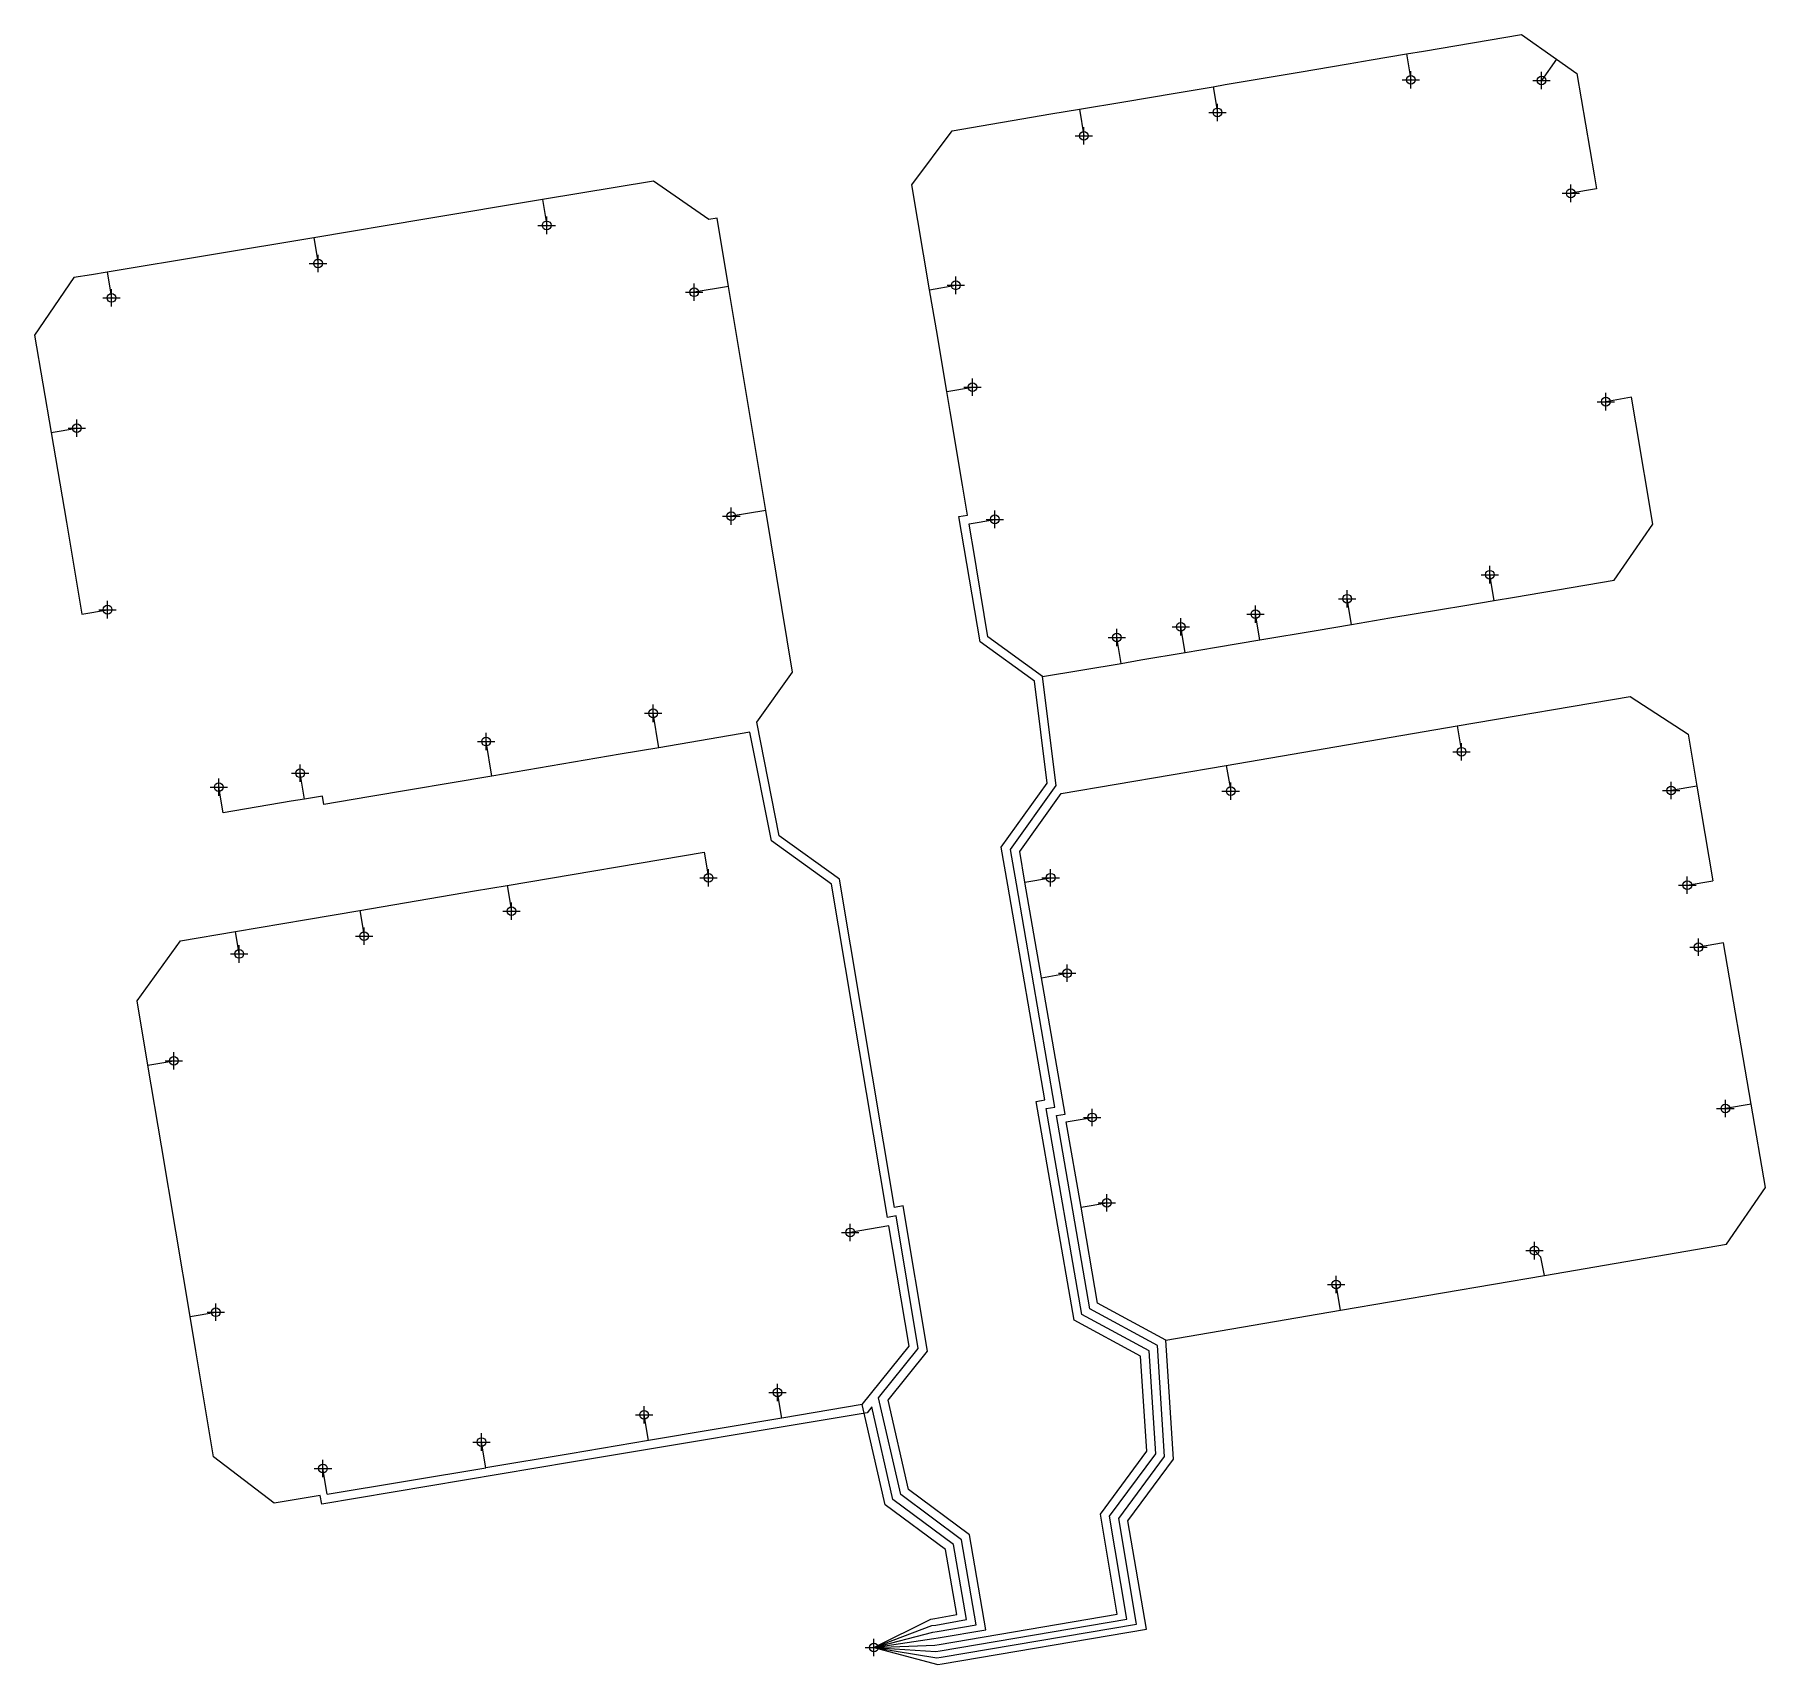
# Model space of a CAD drawing. Header units: millimetres. Extents: x 37 to 236, y 10 to 197.
import ezdxf

# ---------------------------------------------------------------- set-up
doc = ezdxf.new("R2010")
doc.units = ezdxf.units.MM
doc.header["$PDMODE"] = 34
for name, color, linetype in [('Cargas3f', 5, 'Continuous'), ('CT', 20, 'Continuous'), ('UFD TRAMOS BT SUBTERRANEOS', 3, 'Continuous')]:
    doc.layers.add(name, color=color, linetype=linetype)

msp = doc.modelspace()

# ---------------------------------------------------------------- linework, layer by layer
at = {"layer": 'Cargas3f'}
for p in [(195.34, 192.09), (210.37, 192), (173.11, 188.34), (157.76, 185.65), (213.72, 179.04), (96.03, 175.36), (69.75, 170.97), (143.04, 168.47), (46.01, 167.02), (112.99, 167.67), (144.97, 156.77), (217.75, 155.1), (42.04, 152.06), (117.25, 141.94), (147.53, 141.58), (204.42, 135.22), (188.03, 132.46), (45.57, 131.2), (177.48, 130.68), (168.9, 129.23), (161.55, 128), (108.27, 119.29), (89.06, 116.04), (201.18, 114.88), (67.71, 112.4), (58.34, 110.81), (225.26, 110.42), (174.64, 110.35), (114.64, 100.38), (153.95, 100.4), (227.12, 99.54), (91.99, 96.55), (75.04, 93.68), (60.7, 91.64), (228.4, 92.41), (155.85, 89.42), (53.17, 79.36), (158.71, 72.86), (231.49, 73.89), (160.4, 63.04), (130.92, 59.65), (209.57, 57.55), (186.76, 53.66), (58.01, 50.47), (122.56, 41.26), (107.22, 38.69), (88.54, 35.56), (70.32, 32.51)]:
    msp.add_point(p, dxfattribs=at)
at = {"layer": 'CT'}
msp.add_point((133.64, 11.96), dxfattribs=at)
at = {"layer": 'UFD TRAMOS BT SUBTERRANEOS', "color": 80, "linetype": 'Continuous', "lineweight": 13, "true_color": 0x55ff00}
for p, q in [((196.81, 195.38), (208.07, 197.28)), ((208.07, 197.28), (212.09, 194.45)), ((190.8, 194.37), (194.84, 195.05)), ((194.84, 195.05), (196.81, 195.38)), ((194.84, 195.05), (195.34, 192.09)), ((176.75, 192), (182.5, 192.97)), ((182.5, 192.97), (188.15, 193.92)), ((188.15, 193.92), (190.8, 194.37)), ((212.09, 194.45), (210.37, 192)), ((212.09, 194.45), (214.44, 192.8)), ((168.27, 190.56), (172.61, 191.29)), ((172.61, 191.29), (173.99, 191.53)), ((172.61, 191.29), (173.11, 188.34)), ((173.99, 191.53), (176.75, 192)), ((214.44, 192.8), (216.4, 181.17)), ((157.26, 188.71), (162.37, 189.57)), ((162.37, 189.57), (168.27, 190.56)), ((142.63, 186.23), (153.98, 188.16)), ((153.98, 188.16), (157.26, 188.71)), ((157.26, 188.71), (157.76, 185.65)), ((138.01, 180.03), (142.63, 186.23)), ((216.4, 181.17), (216.68, 179.54)), ((108.31, 180.44), (95.54, 178.32)), ((114.65, 176.02), (108.31, 180.44)), ((140.04, 167.97), (138.01, 180.03)), ((216.68, 179.54), (213.72, 179.04)), ((95.54, 178.32), (82.02, 176.06)), ((95.54, 178.32), (96.03, 175.36)), ((82.02, 176.06), (69.26, 173.93)), ((115.64, 176.18), (114.65, 176.02)), ((116.94, 168.33), (115.64, 176.18)), ((69.26, 173.93), (57.5, 171.98)), ((69.26, 173.93), (69.75, 170.97)), ((57.5, 171.98), (45.52, 169.98)), ((41.7, 169.35), (37.18, 162.76)), ((43.71, 169.68), (41.7, 169.35)), ((45.52, 169.98), (43.71, 169.68)), ((45.52, 169.98), (46.01, 167.02)), ((116.94, 168.33), (112.99, 167.67)), ((121.2, 142.59), (116.94, 168.33)), ((140.04, 167.97), (143.04, 168.47)), ((140.93, 162.71), (140.04, 167.97)), ((37.18, 162.76), (39.08, 151.56)), ((141.4, 159.92), (140.93, 162.71)), ((142.01, 156.27), (141.4, 159.92)), ((142.01, 156.27), (144.97, 156.77)), ((142.4, 153.96), (142.01, 156.27)), ((220.71, 155.6), (217.75, 155.1)), ((221.2, 152.66), (220.71, 155.6)), ((143.82, 145.52), (142.4, 153.96)), ((39.08, 151.56), (42.04, 152.06)), ((39.08, 151.56), (40.83, 141.25)), ((223.16, 141.01), (221.2, 152.66)), ((144.4, 142.07), (143.82, 145.52)), ((40.83, 141.25), (42.62, 130.7)), ((121.2, 142.59), (117.25, 141.94)), ((124.27, 124.03), (121.2, 142.59)), ((143.41, 141.9), (144.4, 142.07)), ((145.83, 127.51), (143.41, 141.9)), ((144.57, 141.08), (147.53, 141.58)), ((144.81, 139.66), (144.57, 141.08)), ((144.99, 138.56), (144.81, 139.66)), ((218.73, 134.6), (223.16, 141.01)), ((146.74, 128.08), (144.99, 138.56)), ((204.91, 132.26), (204.42, 135.22)), ((207.25, 132.65), (218.73, 134.6)), ((188.52, 129.5), (188.03, 132.46)), ((198.74, 131.23), (201.54, 131.69)), ((201.54, 131.69), (204.91, 132.26)), ((204.91, 132.26), (207.25, 132.65)), ((42.62, 130.7), (45.57, 131.2)), ((177.98, 127.72), (177.48, 130.68)), ((184.45, 128.82), (188.52, 129.5)), ((188.52, 129.5), (192.94, 130.25)), ((192.94, 130.25), (198.74, 131.23)), ((152.08, 122.97), (145.83, 127.51)), ((153.02, 123.51), (146.74, 128.08)), ((162.05, 125.03), (161.55, 128)), ((169.4, 126.27), (168.9, 129.23)), ((173, 126.89), (177.98, 127.72)), ((177.98, 127.72), (184.45, 128.82)), ((162.05, 125.03), (164.33, 125.42)), ((164.33, 125.42), (169.4, 126.27)), ((169.4, 126.27), (173, 126.89)), ((120.18, 118.27), (124.27, 124.03)), ((153.02, 123.51), (162.05, 125.03)), ((154.58, 110.99), (153.02, 123.51)), ((153.53, 111.26), (152.08, 122.97)), ((200.67, 117.84), (220.55, 121.23)), ((220.55, 121.23), (227.2, 116.89)), ((108.91, 115.34), (108.27, 119.29)), ((122.75, 105.23), (120.18, 118.27)), ((174.13, 113.31), (200.67, 117.84)), ((200.67, 117.84), (201.18, 114.88)), ((89.74, 112.06), (89.06, 116.04)), ((119.39, 117.12), (108.91, 115.34)), ((121.85, 104.65), (119.39, 117.12)), ((227.2, 116.89), (228.22, 110.93)), ((104.47, 114.59), (89.74, 112.06)), ((108.91, 115.34), (104.47, 114.59)), ((68.21, 109.44), (67.71, 112.4)), ((89.74, 112.06), (75.58, 109.68)), ((155.15, 110.08), (174.13, 113.31)), ((174.13, 113.31), (174.64, 110.35)), ((58.84, 107.85), (58.34, 110.81)), ((68.21, 109.44), (66.66, 109.18)), ((70.25, 109.79), (68.21, 109.44)), ((70.42, 108.8), (70.25, 109.79)), ((75.58, 109.68), (70.42, 108.8)), ((148.27, 103.91), (153.53, 111.26)), ((149.33, 103.66), (154.58, 110.99)), ((150.39, 103.42), (155.15, 110.08)), ((228.22, 110.93), (225.26, 110.42)), ((66.66, 109.18), (58.84, 107.85)), ((128.75, 99.67), (121.85, 104.65)), ((129.67, 100.24), (122.75, 105.23)), ((149.03, 99.54), (148.27, 103.91)), ((150.01, 99.71), (149.33, 103.66)), ((91.49, 99.51), (114.14, 103.34)), ((114.14, 103.34), (114.64, 100.38)), ((151, 99.88), (150.39, 103.42)), ((87.75, 98.88), (91.49, 99.51)), ((91.49, 99.51), (91.99, 96.55)), ((135.2, 61.37), (128.75, 99.67)), ((136.02, 62.52), (129.67, 100.24)), ((153.29, 74.87), (149.03, 99.54)), ((154.44, 74.05), (150.01, 99.71)), ((151, 99.88), (153.95, 100.4)), ((152.89, 88.9), (151, 99.88)), ((74.54, 96.64), (87.75, 98.88)), ((68.43, 95.61), (74.54, 96.64)), ((48.98, 86.27), (53.93, 93.14)), ((231.29, 92.9), (228.4, 92.41)), ((234.45, 74.39), (231.29, 92.9)), ((152.89, 88.9), (155.85, 89.42)), ((155.6, 73.24), (152.89, 88.9)), ((50.21, 78.87), (48.98, 86.27)), ((50.21, 78.87), (53.17, 79.36)), ((51.76, 69.61), (50.21, 78.87)), ((152.3, 74.69), (153.29, 74.87)), ((156.64, 49.57), (152.3, 74.69)), ((153.45, 73.88), (154.44, 74.05)), ((157.54, 50.21), (153.45, 73.88)), ((234.45, 74.39), (231.49, 73.89)), ((236.09, 64.79), (234.45, 74.39)), ((154.61, 73.06), (155.6, 73.24)), ((154.77, 72.18), (154.61, 73.06)), ((158.45, 50.86), (154.77, 72.18)), ((155.75, 72.35), (158.71, 72.86)), ((157.45, 62.53), (155.75, 72.35)), ((55.05, 49.98), (51.76, 69.61)), ((231.63, 58.28), (236.09, 64.79)), ((137.01, 62.69), (136.02, 62.52)), ((139.8, 46.01), (137.01, 62.69)), ((157.45, 62.53), (160.4, 63.04)), ((159.35, 51.51), (157.45, 62.53)), ((135.37, 60.39), (130.92, 59.65)), ((136.19, 61.54), (135.2, 61.37)), ((137.68, 46.56), (135.37, 60.39)), ((138.74, 46.29), (136.19, 61.54)), ((210.69, 54.7), (231.63, 58.28)), ((210.3, 56.79), (209.57, 57.55)), ((210.69, 54.7), (210.3, 56.79)), ((187.27, 50.7), (186.76, 53.66)), ((55.05, 49.98), (58.01, 50.47)), ((55.72, 46.04), (55.05, 49.98)), ((165.26, 46.04), (157.54, 50.21)), ((166.22, 46.65), (158.45, 50.86)), ((167.18, 47.27), (159.35, 51.51)), ((167.18, 47.27), (187.27, 50.7)), ((164.29, 45.42), (156.64, 49.57)), ((57.75, 33.84), (55.72, 46.04)), ((132.3, 39.86), (137.68, 46.56)), ((134.18, 40.62), (138.74, 46.29)), ((135.26, 40.37), (139.8, 46.01)), ((166.02, 34.2), (165.26, 46.04)), ((167.04, 33.9), (166.22, 46.65)), ((168.06, 33.6), (167.18, 47.27)), ((165, 34.5), (164.29, 45.42)), ((123.05, 38.31), (122.56, 41.26)), ((132.3, 39.86), (123.05, 38.31)), ((134.93, 28.36), (132.3, 39.86)), ((136.72, 29.53), (134.18, 40.62)), ((137.61, 30.11), (135.26, 40.37)), ((132.85, 38.93), (98.87, 33.24)), ((107.72, 35.73), (107.22, 38.69)), ((123.05, 38.31), (107.72, 35.73)), ((133.38, 39.62), (132.85, 38.93)), ((135.82, 28.94), (133.38, 39.62)), ((64.71, 28.52), (57.75, 33.84)), ((89.04, 32.6), (88.54, 35.56)), ((98.71, 34.22), (89.04, 32.6)), ((107.72, 35.73), (98.71, 34.22)), ((159.66, 27.28), (165, 34.5)), ((160.71, 27.03), (166.02, 34.2)), ((161.78, 26.77), (167.04, 33.9)), ((98.87, 33.24), (70.17, 28.43)), ((70.81, 29.55), (70.32, 32.51)), ((162.83, 26.52), (168.06, 33.6)), ((144.63, 24.9), (137.61, 30.11)), ((70.01, 29.41), (64.71, 28.52)), ((70.17, 28.43), (70.01, 29.41)), ((141.88, 23.21), (134.93, 28.36)), ((142.8, 23.77), (135.82, 28.94)), ((143.71, 24.34), (136.72, 29.53)), ((161.57, 16.02), (159.66, 27.28)), ((162.68, 15.45), (160.71, 27.03)), ((163.79, 14.86), (161.78, 26.77)), ((164.95, 14.04), (162.83, 26.52)), ((145.38, 14.56), (143.71, 24.34)), ((146.5, 13.99), (144.63, 24.9)), ((143.16, 15.73), (141.88, 23.21)), ((144.27, 15.15), (142.8, 23.77)), ((161.61, 15.78), (161.57, 16.02)), ((133.64, 11.96), (140.16, 15.2)), ((133.64, 11.96), (140.28, 14.46)), ((140.16, 15.2), (140.65, 15.27)), ((140.28, 14.46), (140.77, 14.53)), ((140.65, 15.27), (143.16, 15.73)), ((140.77, 14.53), (144.27, 15.15)), ((140.89, 13.79), (145.38, 14.56)), ((141.01, 13.05), (146.5, 13.99)), ((141.13, 12.31), (161.61, 15.78)), ((141.24, 11.57), (162.72, 15.2)), ((141.36, 10.83), (163.83, 14.63)), ((141.48, 10.09), (164.95, 14.04)), ((162.72, 15.2), (162.68, 15.45)), ((163.83, 14.63), (163.79, 14.86)), ((133.64, 11.96), (140.4, 13.71)), ((133.64, 11.96), (140.51, 12.97)), ((133.64, 11.96), (140.63, 12.23)), ((133.64, 11.96), (140.87, 10.75)), ((133.64, 11.96), (140.99, 10.01)), ((133.64, 11.96), (140.75, 11.49)), ((140.4, 13.71), (140.89, 13.79)), ((140.51, 12.97), (141.01, 13.05)), ((140.63, 12.23), (141.13, 12.31)), ((140.75, 11.49), (141.24, 11.57)), ((140.87, 10.75), (141.36, 10.83)), ((140.99, 10.01), (141.48, 10.09))]:
    msp.add_line(p, q, dxfattribs=at)
at = {"layer": 'UFD TRAMOS BT SUBTERRANEOS'}
for p, q in [((228.22, 110.93), (230.07, 100.04)), ((227.12, 99.54), (230.07, 100.04)), ((60.27, 94.22), (68.43, 95.61)), ((74.54, 96.64), (75.04, 93.68)), ((53.93, 93.14), (60.27, 94.22)), ((187.27, 50.7), (210.69, 54.7))]:
    msp.add_line(p, q, dxfattribs=at)
at = {"layer": 'UFD TRAMOS BT SUBTERRANEOS', "linetype": 'Continuous'}
for p, q in [((60.7, 91.64), (60.27, 94.22)), ((70.81, 29.55), (89.04, 32.6))]:
    msp.add_line(p, q, dxfattribs=at)

doc.saveas('drawing.dxf')
